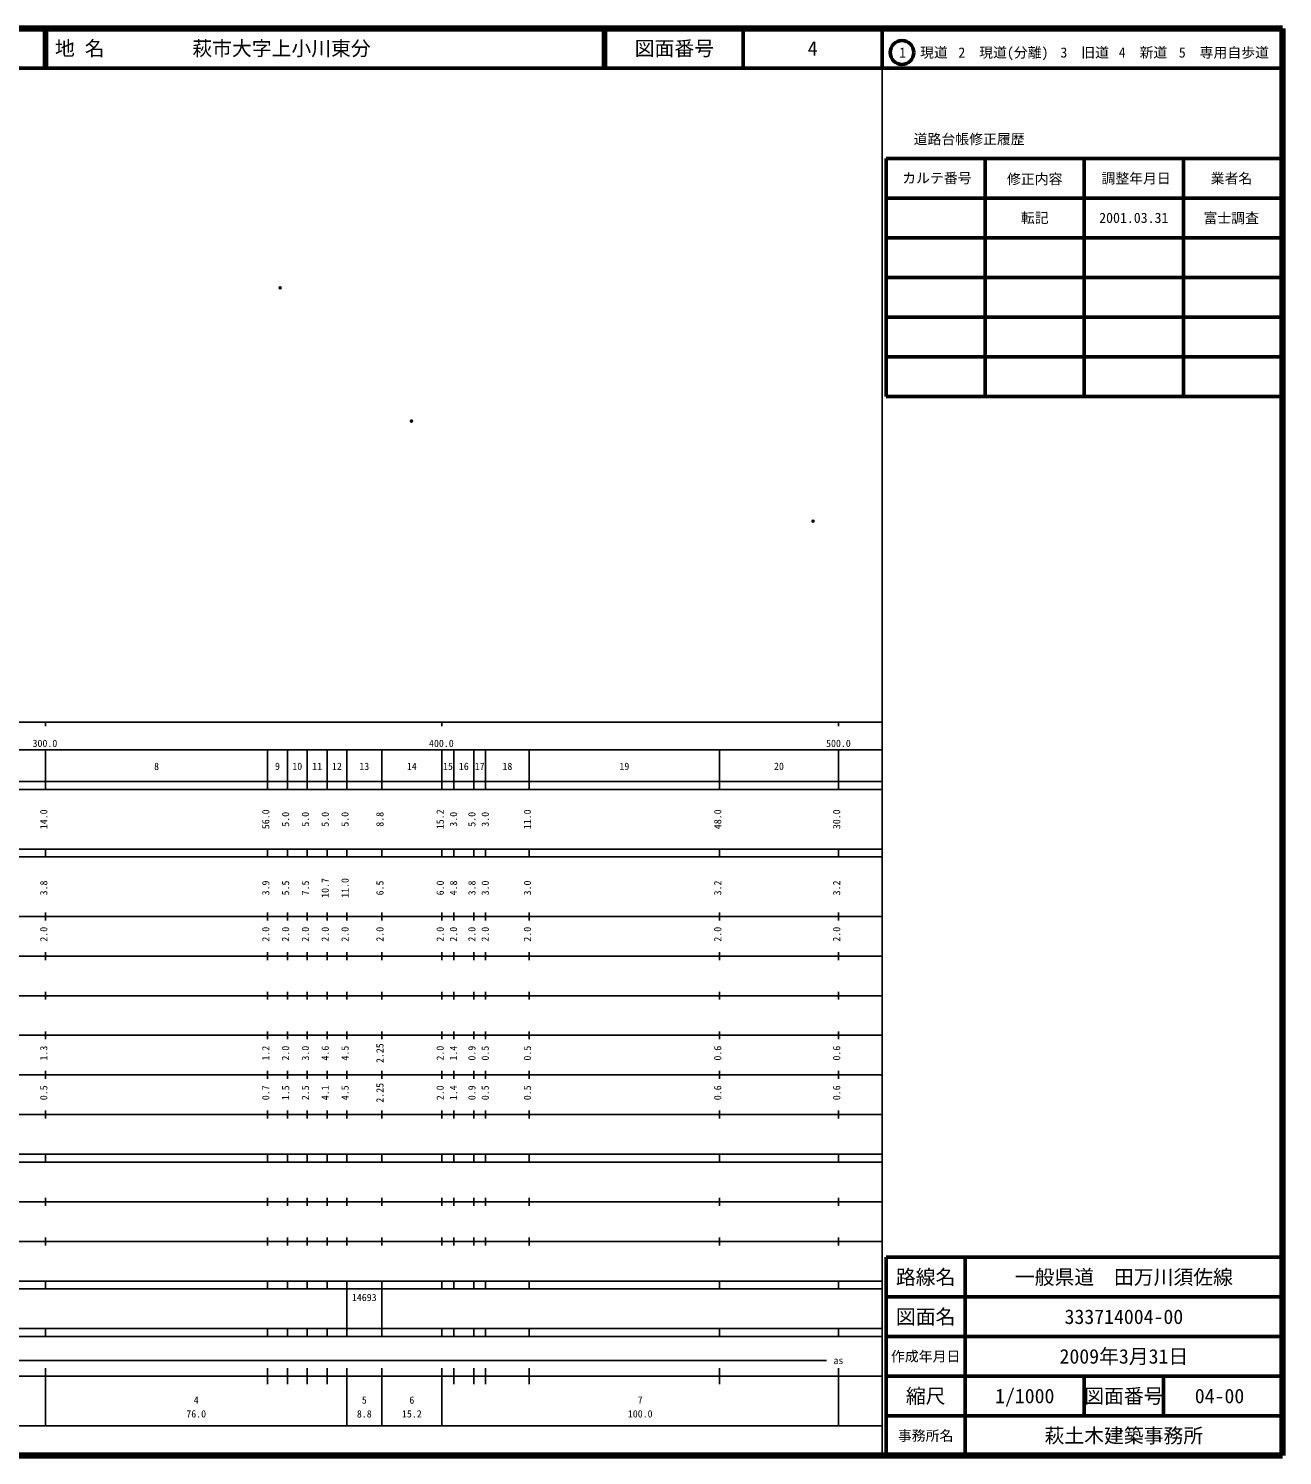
# Model space of a CAD drawing. Units: millimetres on the paper. Extents: x 40 to 680, y 20 to 380.
# Drawn here: x 363.7 to 680, y 20 to 380 of the extents above; entities that cross this region are included whole.
import ezdxf
from ezdxf.enums import TextEntityAlignment as Align

# ---------------------------------------------------------------- set-up
doc = ezdxf.new("R2010")
doc.units = ezdxf.units.MM
doc.header["$PDMODE"] = 32
doc.header["$PDSIZE"] = 0.5
doc.layers.add('M-OTRS', color=6, linetype='Continuous')
doc.layers.add('M-TTL-TXT', color=7, linetype='Continuous')
for name, color, linetype, lineweight in [('M-TTL', 2, 'Continuous', 140), ('M-TTL-BAND', 7, 'Continuous', 25), ('M-TTL-FRAM', 2, 'Continuous', 50), ('M-TTL-LINE', 7, 'Continuous', 50)]:
    doc.layers.add(name, color=color, linetype=linetype, lineweight=lineweight)
doc.styles.add('ＭＳ ゴシック', font='')
doc.styles.get('ＭＳ ゴシック').set_extended_font_data('MS Gothic')

msp = doc.modelspace()

# ---------------------------------------------------------------- linework, layer by layer
at = {"layer": 'M-OTRS'}
for p in [(427.207, 314.589), (460.296, 280.981), (561.591, 255.696)]:
    msp.add_point(p, dxfattribs=at)
at = {"layer": 'M-TTL'}
for p, q in [((680, 380), (40, 380)), ((680, 20), (680, 380)), ((40, 20), (680, 20))]:
    msp.add_line(p, q, dxfattribs=at)
at = {"layer": 'M-TTL-BAND'}
for p, q in [((579, 20), (579, 370)), ((40, 205), (579, 205)), ((368, 205), (368, 204)), ((468, 205), (468, 204)), ((568, 205), (568, 204)), ((68, 198), (579, 198)), ((368, 188), (368, 198)), ((424, 188), (424, 198)), ((429, 188), (429, 198)), ((434, 188), (434, 198)), ((439, 188), (439, 198)), ((444, 188), (444, 198)), ((452.8, 188), (452.8, 198)), ((468, 188), (468, 198)), ((471, 188), (471, 198)), ((476, 188), (476, 198)), ((479, 188), (479, 198)), ((490, 188), (490, 198)), ((538, 188), (538, 198)), ((568, 188), (568, 198)), ((40, 190), (579, 190)), ((40, 188), (579, 188)), ((40, 173), (579, 173)), ((368, 171), (368, 173)), ((424, 171), (424, 173)), ((429, 171), (429, 173)), ((434, 171), (434, 173)), ((439, 171), (439, 173)), ((444, 171), (444, 173)), ((452.8, 171), (452.8, 173)), ((468, 171), (468, 173)), ((471, 171), (471, 173)), ((476, 171), (476, 173)), ((479, 171), (479, 173)), ((490, 171), (490, 173)), ((538, 171), (538, 173)), ((568, 171), (568, 173)), ((40, 171), (579, 171)), ((40, 156), (579, 156)), ((368, 155), (368, 157)), ((424, 155), (424, 157)), ((429, 155), (429, 157)), ((434, 155), (434, 157)), ((439, 155), (439, 157)), ((444, 155), (444, 157)), ((452.8, 155), (452.8, 157)), ((468, 155), (468, 157)), ((471, 155), (471, 157)), ((476, 155), (476, 157)), ((479, 155), (479, 157)), ((490, 155), (490, 157)), ((538, 155), (538, 157)), ((568, 155), (568, 157)), ((46, 146), (579, 146)), ((368, 145), (368, 147)), ((424, 145), (424, 147)), ((429, 145), (429, 147)), ((434, 145), (434, 147)), ((439, 145), (439, 147)), ((444, 145), (444, 147)), ((452.8, 145), (452.8, 147)), ((468, 145), (468, 147)), ((471, 145), (471, 147)), ((476, 145), (476, 147)), ((479, 145), (479, 147)), ((490, 145), (490, 147)), ((538, 145), (538, 147)), ((568, 145), (568, 147)), ((368, 135), (368, 137)), ((424, 135), (424, 137)), ((429, 135), (429, 137)), ((434, 135), (434, 137)), ((439, 135), (439, 137)), ((444, 135), (444, 137)), ((452.8, 135), (452.8, 137)), ((468, 135), (468, 137)), ((471, 135), (471, 137)), ((476, 135), (476, 137)), ((479, 135), (479, 137)), ((490, 135), (490, 137)), ((538, 135), (538, 137)), ((568, 135), (568, 137)), ((52, 136), (579, 136)), ((46, 126), (579, 126)), ((368, 125), (368, 127)), ((424, 125), (424, 127)), ((429, 125), (429, 127)), ((434, 125), (434, 127)), ((439, 125), (439, 127)), ((444, 125), (444, 127)), ((452.8, 125), (452.8, 127)), ((468, 125), (468, 127)), ((471, 125), (471, 127)), ((476, 125), (476, 127)), ((479, 125), (479, 127)), ((490, 125), (490, 127)), ((538, 125), (538, 127)), ((568, 125), (568, 127)), ((52, 116), (579, 116)), ((368, 115), (368, 117)), ((424, 115), (424, 117)), ((429, 115), (429, 117)), ((434, 115), (434, 117)), ((439, 115), (439, 117)), ((444, 115), (444, 117)), ((452.8, 115), (452.8, 117)), ((468, 115), (468, 117)), ((471, 115), (471, 117)), ((476, 115), (476, 117)), ((479, 115), (479, 117)), ((490, 115), (490, 117)), ((538, 115), (538, 117)), ((568, 115), (568, 117)), ((46, 106), (579, 106)), ((368, 105), (368, 107)), ((424, 105), (424, 107)), ((429, 105), (429, 107)), ((434, 105), (434, 107)), ((439, 105), (439, 107)), ((444, 105), (444, 107)), ((452.8, 105), (452.8, 107)), ((468, 105), (468, 107)), ((471, 105), (471, 107)), ((476, 105), (476, 107)), ((479, 105), (479, 107)), ((490, 105), (490, 107)), ((538, 105), (538, 107)), ((568, 105), (568, 107)), ((40, 96), (579, 96)), ((40, 94), (579, 94)), ((368, 94), (368, 96)), ((424, 94), (424, 96)), ((429, 94), (429, 96)), ((434, 94), (434, 96)), ((439, 94), (439, 96)), ((444, 94), (444, 96)), ((452.8, 94), (452.8, 96)), ((468, 94), (468, 96)), ((471, 94), (471, 96)), ((476, 94), (476, 96)), ((479, 94), (479, 96)), ((490, 94), (490, 96)), ((538, 94), (538, 96)), ((568, 94), (568, 96)), ((49, 84), (579, 84)), ((368, 83), (368, 85)), ((424, 83), (424, 85)), ((429, 83), (429, 85)), ((434, 83), (434, 85)), ((439, 83), (439, 85)), ((444, 83), (444, 85)), ((452.8, 83), (452.8, 85)), ((468, 83), (468, 85)), ((471, 83), (471, 85)), ((476, 83), (476, 85)), ((479, 83), (479, 85)), ((490, 83), (490, 85)), ((538, 83), (538, 85)), ((568, 83), (568, 85)), ((40, 74), (579, 74)), ((368, 73), (368, 75)), ((424, 73), (424, 75)), ((429, 73), (429, 75)), ((434, 73), (434, 75)), ((439, 73), (439, 75)), ((444, 73), (444, 75)), ((452.8, 73), (452.8, 75)), ((468, 73), (468, 75)), ((471, 73), (471, 75)), ((476, 73), (476, 75)), ((479, 73), (479, 75)), ((490, 73), (490, 75)), ((538, 73), (538, 75)), ((568, 73), (568, 75)), ((40, 64), (579, 64)), ((40, 62), (579, 62)), ((368, 62), (368, 64)), ((424, 62), (424, 64)), ((429, 62), (429, 64)), ((434, 62), (434, 64)), ((439, 62), (439, 64)), ((444, 62), (444, 64)), ((444, 52), (444, 62)), ((452.8, 62), (452.8, 64)), ((452.8, 52), (452.8, 62)), ((468, 62), (468, 64)), ((471, 62), (471, 64)), ((476, 62), (476, 64)), ((479, 62), (479, 64)), ((490, 62), (490, 64)), ((538, 62), (538, 64)), ((568, 62), (568, 64)), ((40, 52), (579, 52)), ((368, 50), (368, 52)), ((424, 50), (424, 52)), ((429, 50), (429, 52)), ((434, 50), (434, 52)), ((439, 50), (439, 52)), ((444, 50), (444, 52)), ((452.8, 50), (452.8, 52)), ((468, 50), (468, 52)), ((471, 50), (471, 52)), ((476, 50), (476, 52)), ((479, 50), (479, 52)), ((490, 50), (490, 52)), ((538, 50), (538, 52)), ((568, 50), (568, 52)), ((40, 50), (579, 50)), ((71, 44), (565, 44)), ((40, 40), (579, 40)), ((368, 27.5), (368, 42)), ((424, 38), (424, 42)), ((429, 38), (429, 42)), ((434, 38), (434, 42)), ((439, 38), (439, 42)), ((444, 27.5), (444, 42)), ((452.8, 27.5), (452.8, 42)), ((468, 27.5), (468, 42)), ((471, 38), (471, 42)), ((476, 38), (476, 42)), ((479, 38), (479, 42)), ((490, 38), (490, 42)), ((538, 38), (538, 42)), ((568, 27.5), (568, 42)), ((68, 27.5), (579, 27.5))]:
    msp.add_line(p, q, dxfattribs=at)
at = {"layer": 'M-TTL-FRAM'}
for p, q in [((580, 347.197), (580, 287.197)), ((580, 347.197), (680, 347.197)), ((580, 287.197), (680, 287.197)), ((680, 70), (580, 70)), ((580, 70), (580, 20))]:
    msp.add_line(p, q, dxfattribs=at)
at = {"layer": 'M-TTL-LINE'}
for p, q in [((367.75, 380), (367.75, 370)), ((368.25, 380), (368.25, 370)), ((508.747, 380), (508.747, 370)), ((509.247, 380), (509.247, 370)), ((543.997, 380), (543.997, 370)), ((579, 380), (579, 370)), ((40, 370), (680, 370)), ((605, 347.197), (605, 287.197)), ((630, 347.197), (630, 287.197)), ((655, 347.197), (655, 287.197)), ((580, 337.197), (680, 337.197)), ((580, 327.197), (680, 327.197)), ((580, 317.197), (680, 317.197)), ((580, 307.197), (680, 307.197)), ((580, 297.197), (680, 297.197)), ((600, 70), (600, 20)), ((680, 60), (580, 60)), ((680, 50), (580, 50)), ((680, 40), (580, 40)), ((630, 40), (630, 30)), ((650, 40), (650, 30)), ((680, 30), (580, 30))]:
    msp.add_line(p, q, dxfattribs=at)
msp.add_circle((584.031, 373.958), 3, dxfattribs=at)

# ---------------------------------------------------------------- texts
at = {"layer": 'M-TTL-BAND', "style": 'ＭＳ ゴシック'}
for s, p in [('300.0', (367.844, 198.195)), ('400.0', (467.844, 198.195)), ('500.0', (568, 198.195)), ('8', (396, 192.405)), ('9', (426.5, 192.405)), ('10', (431.5, 192.405)), ('11', (436.5, 192.405)), ('12', (441.5, 192.405)), ('13', (448.4, 192.405)), ('14', (460.4, 192.405)), ('15', (469.5, 192.405)), ('16', (473.5, 192.405)), ('17', (477.5, 192.405)), ('18', (484.5, 192.405)), ('19', (514, 192.405)), ('20', (553, 192.405)), ('as', (568, 42.5)), ('4', (406, 32.523)), ('5', (448.4, 32.523)), ('6', (460.4, 32.523)), ('7', (518, 32.523)), ('76.0', (406, 29.033)), ('8.8', (448.4, 29.033)), ('15.2', (460.4, 29.033)), ('100.0', (518, 29.033))]:
    msp.add_text(s, height=1.833, dxfattribs=at).set_placement(p, align=Align.BOTTOM_CENTER)
for s, p in [('14.0', (369, 180.5)), ('56.0', (425, 180.5)), ('5.0', (430, 180.5)), ('5.0', (435, 180.5)), ('5.0', (440, 180.5)), ('5.0', (445, 180.5)), ('8.8', (453.8, 180.5)), ('15.2', (469, 180.5)), ('3.0', (472.357, 180.5)), ('5.0', (477, 180.5)), ('3.0', (480.357, 180.5)), ('11.0', (491, 180.5)), ('48.0', (539, 180.5)), ('30.0', (569, 180.5)), ('3.8', (369, 163.174)), ('3.9', (425, 163.174)), ('5.5', (430, 163.174)), ('7.5', (435, 163.174)), ('10.7', (440, 163.174)), ('11.0', (445, 163.174)), ('6.5', (453.8, 163.174)), ('6.0', (469, 163.174)), ('4.8', (472.357, 163.174)), ('3.8', (477, 163.174)), ('3.0', (480.357, 163.174)), ('3.0', (491, 163.174)), ('3.2', (539, 163.174)), ('3.2', (569, 163.174)), ('2.0', (369, 151.5)), ('2.0', (425, 151.5)), ('2.0', (430, 151.5)), ('2.0', (435, 151.5)), ('2.0', (440, 151.5)), ('2.0', (445, 151.5)), ('2.0', (453.8, 151.5)), ('2.0', (469, 151.5)), ('2.0', (472.357, 151.5)), ('2.0', (477, 151.5)), ('2.0', (480.357, 151.5)), ('2.0', (491, 151.5)), ('2.0', (539, 151.5)), ('2.0', (569, 151.5)), ('1.3', (369, 121.5)), ('1.2', (425, 121.5)), ('2.0', (430, 121.5)), ('3.0', (435, 121.5)), ('4.6', (440, 121.5)), ('4.5', (445, 121.5)), ('2.25', (453.8, 121.5)), ('2.0', (469, 121.5)), ('1.4', (472.357, 121.5)), ('0.9', (477, 121.5)), ('0.5', (480.357, 121.5)), ('0.5', (491, 121.5)), ('0.6', (539, 121.5)), ('0.6', (569, 121.5)), ('0.5', (369, 111.5)), ('0.7', (425, 111.5)), ('1.5', (430, 111.5)), ('2.5', (435, 111.5)), ('4.1', (440, 111.5)), ('4.5', (445, 111.5)), ('2.25', (453.8, 111.5)), ('2.0', (469, 111.5)), ('1.4', (472.357, 111.5)), ('0.9', (477, 111.5)), ('0.5', (480.357, 111.5)), ('0.5', (491, 111.5)), ('0.6', (539, 111.5)), ('0.6', (569, 111.5))]:
    msp.add_text(s, height=1.833, rotation=90, dxfattribs=at).set_placement(p, align=Align.BOTTOM_CENTER)
msp.add_text('14693', height=1.833, dxfattribs=at).set_placement((445.275, 58.405), align=Align.BOTTOM_LEFT)
at = {"layer": 'M-TTL-TXT', "style": 'ＭＳ ゴシック'}
for s, p in [('地 名', (370.38, 375)), ('萩市大字上小川東分', (405.024, 375))]:
    msp.add_text(s, height=3.666, dxfattribs=at).set_placement(p, align=Align.MIDDLE_LEFT)
for s, height, p in [('図面番号', 3.666, (526.622, 375)), ('4', 3.666, (561.497, 375)), ('1\u3000現道', 2.566, (589.448, 373.958)), ('2\u3000現道(分離)', 2.566, (609.619, 373.958)), ('3\u3000旧道', 2.566, (630.121, 373.958)), ('4\u3000新道', 2.566, (644.824, 373.958)), ('5\u3000専用自歩道', 2.566, (665.228, 373.958)), ('道路台帳修正履歴', 2.566, (600.968, 352.113)), ('カルテ番号', 2.566, (592.839, 342.277)), ('修正内容', 2.566, (617.509, 342.023)), ('調整年月日', 2.566, (643.089, 342.197)), ('業者名', 2.566, (667.134, 342.197)), ('転記', 2.566, (617.5, 332.245)), ('2001.03.31', 2.566, (642.5, 332.245)), ('富士調査', 2.566, (667.077, 332.189)), ('路線名', 3.666, (590, 65)), ('路線名', 3.666, (590, 65)), ('一般県道\u3000田万川須佐線', 3.666, (640, 65)), ('図面名', 3.666, (590, 55)), ('図面名', 3.666, (590, 55)), ('333714004-00', 3.666, (640, 55)), ('2009年3月31日', 3.666, (640, 45)), ('作成年月日', 2.566, (590, 45)), ('作成年月日', 2.566, (590, 45)), ('縮尺', 3.666, (590, 35)), ('縮尺', 3.666, (590, 35)), ('1/1000', 3.666, (615, 35)), ('図面番号', 3.666, (640, 35)), ('図面番号', 3.666, (640, 35)), ('04-00', 3.666, (664.125, 35)), ('事務所名', 2.566, (590, 25)), ('事務所名', 2.566, (590, 25)), ('萩土木建築事務所', 3.666, (640, 25))]:
    msp.add_text(s, height=height, dxfattribs=at).set_placement(p, align=Align.MIDDLE_CENTER)

doc.saveas('drawing.dxf')
